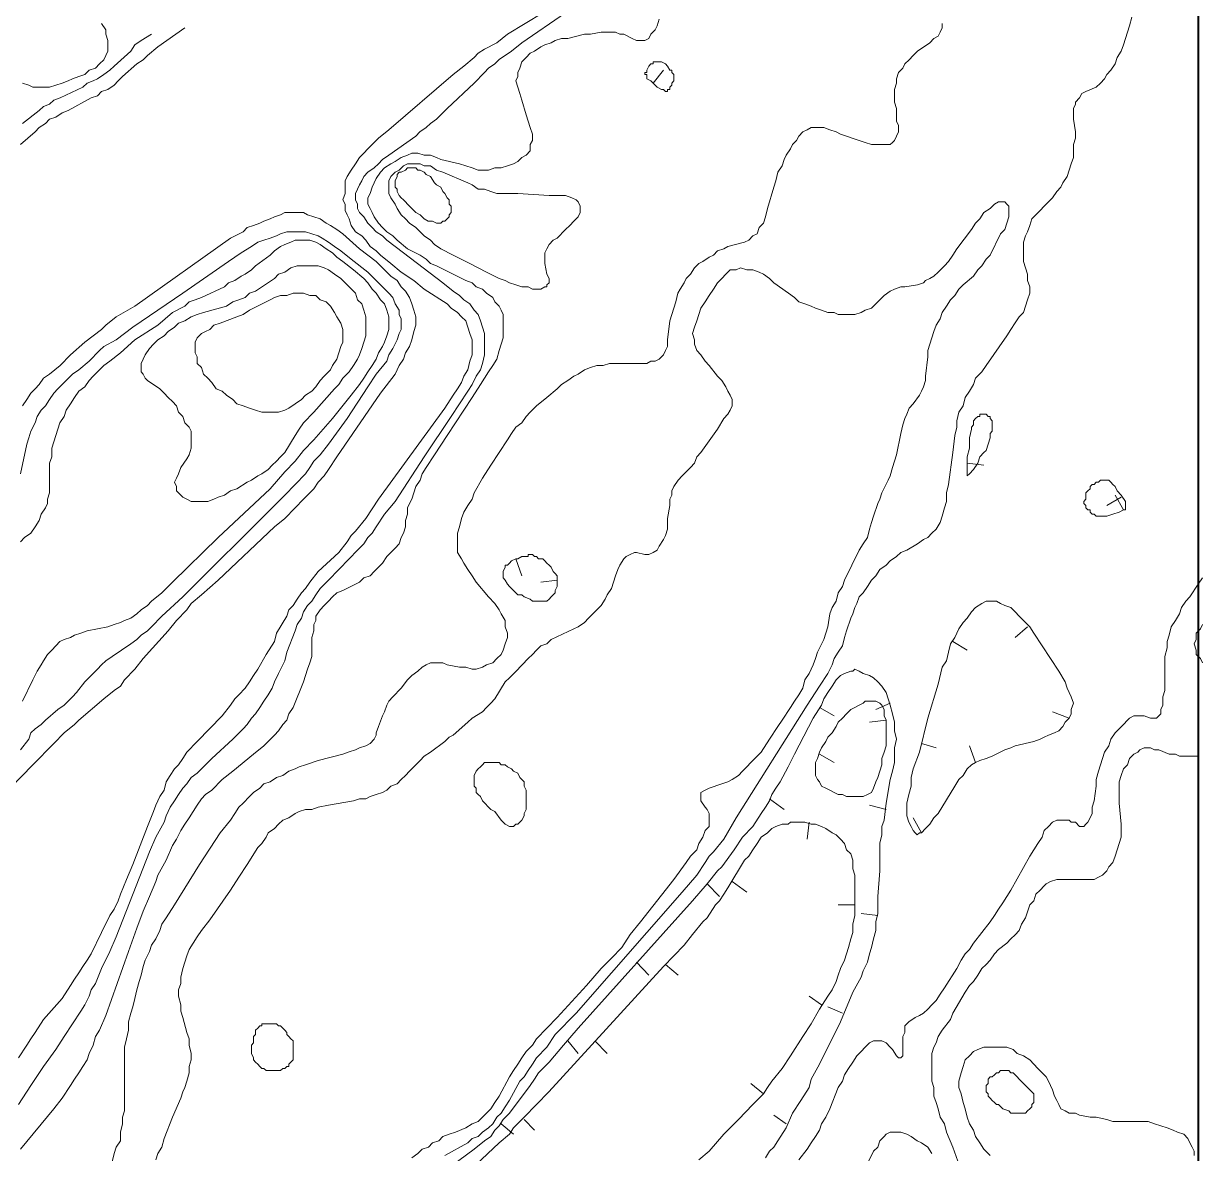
# Model space of a CAD drawing. Header units: millimetres. Extents: x -7 to 33, y -121 to 7.
# Drawn here: x 12.59 to 33.11, y -59.12 to -39.45 of the extents above; entities that cross this region are included whole.
import ezdxf

# ---------------------------------------------------------------- set-up
doc = ezdxf.new("R2010")
doc.units = ezdxf.units.MM
doc.header["$MEASUREMENT"] = 0
doc.layers.add('Layer 1', color=7, linetype='Continuous', lineweight=0)

msp = doc.modelspace()

# ---------------------------------------------------------------- linework, layer by layer
at = {"layer": 'Layer 1', "color": 250, "lineweight": 9, "true_color": 0x231f20}
for p, q in [((23.732, -40.26), (23.551, -40.482)), ((29.311, -47.138), (29.021, -47.101)), ((31.448, -47.84), (31.702, -47.692)), ((31.593, -47.656), (31.738, -47.914)), ((21.269, -49.061), (21.16, -48.765)), ((21.595, -49.172), (21.884, -49.135)), ((29.854, -50.133), (30.071, -49.948)), ((29.021, -50.355), (28.767, -50.207)), ((27.427, -51.39), (27.681, -51.279)), ((26.702, -51.501), (26.449, -51.353)), ((30.506, -51.427), (30.796, -51.538)), ((27.318, -51.612), (27.608, -51.575)), ((28.477, -52.056), (28.224, -51.982)), ((29.057, -52.019), (29.166, -52.314)), ((26.702, -52.314), (26.449, -52.167)), ((25.833, -53.128), (25.579, -52.943)), ((27.318, -53.054), (27.608, -53.128)), ((26.231, -53.646), (26.268, -53.35)), ((28.079, -53.276), (28.224, -53.535)), ((24.71, -54.644), (24.493, -54.422)), ((25.181, -54.57), (24.927, -54.385)), ((26.775, -54.792), (27.065, -54.792)), ((27.173, -54.94), (27.463, -54.977)), ((23.478, -56.012), (23.261, -55.79)), ((23.986, -56.012), (23.768, -55.827)), ((26.268, -56.382), (26.485, -56.53)), ((26.594, -56.567), (26.847, -56.678)), ((22.247, -57.38), (22.066, -57.158)), ((22.754, -57.38), (22.536, -57.158)), ((25.253, -57.898), (25.471, -58.083)), ((25.652, -58.452), (25.869, -58.6)), ((21.124, -58.785), (20.906, -58.6)), ((21.486, -58.711), (21.305, -58.526))]:
    msp.add_line(p, q, dxfattribs=at)
at = {"layer": 'Layer 1', "color": 240, "lineweight": 40, "true_color": 0xed1c24}
msp.add_lwpolyline([(33.043, 7.37), (33.043, -121.13), (-7.257, -121.13), (-7.257, 7.37)], dxfattribs=at)
at = {"layer": 'Layer 1', "color": 250, "lineweight": 9, "true_color": 0x231f20}
for points in [[(12.502, -57.454), (12.647, -57.232), (12.72, -57.121), (12.792, -57.01), (12.937, -56.789), (13.263, -56.419), (13.408, -56.197), (13.48, -56.086), (13.553, -55.975), (13.625, -55.864), (13.698, -55.753), (13.77, -55.642), (13.951, -55.273), (14.096, -54.977), (14.168, -54.866), (14.241, -54.718), (14.277, -54.607), (14.386, -54.348), (14.494, -54.089), (14.748, -53.424), (14.857, -53.165), (14.893, -53.054), (14.965, -52.906), (15.038, -52.795), (15.074, -52.647), (15.146, -52.536), (15.219, -52.425), (15.291, -52.351), (15.364, -52.241), (15.436, -52.13), (15.617, -51.945), (16.052, -51.501), (16.197, -51.316), (16.269, -51.205), (16.342, -51.131), (16.451, -51.02), (16.523, -50.909), (16.596, -50.799), (16.668, -50.688), (16.813, -50.429), (16.958, -50.207), (16.994, -50.059), (17.175, -49.763), (17.211, -49.652), (17.284, -49.578), (17.356, -49.467), (17.429, -49.356), (17.501, -49.283), (17.574, -49.172), (17.719, -48.987), (18.081, -48.654), (18.226, -48.469), (18.298, -48.358), (18.371, -48.284), (18.552, -48.062), (18.769, -47.73), (19.928, -46.14), (20.073, -45.918), (20.146, -45.807), (20.218, -45.696), (20.254, -45.585), (20.327, -45.474), (20.363, -45.326), (20.399, -45.215), (20.399, -45.067), (20.399, -44.956), (20.363, -44.845), (20.327, -44.735), (20.291, -44.624), (20.218, -44.55), (20.146, -44.476), (20.037, -44.402), (19.965, -44.328), (19.566, -44.069), (19.385, -43.921), (19.168, -43.773), (18.986, -43.625), (18.805, -43.477), (18.733, -43.403), (18.624, -43.329), (18.552, -43.219), (18.479, -43.145), (18.371, -43.071), (18.298, -42.96), (18.262, -42.849), (18.226, -42.775), (18.189, -42.701), (18.189, -42.59), (18.153, -42.516), (18.189, -42.405), (18.189, -42.294), (18.189, -42.183), (18.226, -42.109), (18.298, -41.998), (18.371, -41.887), (18.443, -41.777), (18.516, -41.703), (18.588, -41.629), (18.769, -41.444), (18.95, -41.296), (20.073, -40.334), (20.254, -40.187), (20.435, -40.039), (20.508, -39.965), (20.617, -39.891), (20.834, -39.78), (21.015, -39.632), (21.631, -39.262)], [(12.502, -58.268), (12.719, -57.935), (12.937, -57.602), (13.154, -57.306), (13.299, -57.084), (13.444, -56.862), (13.589, -56.641), (13.661, -56.53), (13.734, -56.382), (13.77, -56.271), (13.842, -56.16), (13.951, -55.901), (14.096, -55.605), (14.205, -55.346), (14.784, -53.867), (14.893, -53.609), (15.038, -53.35), (15.074, -53.239), (15.147, -53.091), (15.219, -52.98), (15.291, -52.869), (15.364, -52.758), (15.436, -52.684), (15.509, -52.573), (15.617, -52.499), (15.69, -52.425), (15.871, -52.241), (16.233, -51.908), (16.414, -51.723), (16.487, -51.649), (16.559, -51.538), (16.632, -51.464), (16.704, -51.353), (16.777, -51.242), (16.849, -51.131), (16.922, -51.02), (16.958, -50.909), (17.03, -50.762), (17.139, -50.54), (17.175, -50.392), (17.32, -50.022), (17.356, -49.911), (17.429, -49.8), (17.465, -49.689), (17.537, -49.578), (17.61, -49.504), (17.682, -49.393), (17.755, -49.283), (17.9, -49.135), (18.262, -48.765), (18.407, -48.617), (18.516, -48.506), (18.588, -48.395), (18.66, -48.321), (18.733, -48.21), (18.878, -47.988), (19.059, -47.767), (19.566, -46.99), (20.037, -46.288), (20.182, -46.066), (20.327, -45.844), (20.399, -45.733), (20.472, -45.585), (20.544, -45.474), (20.58, -45.363), (20.617, -45.215), (20.617, -45.067), (20.617, -44.956), (20.617, -44.845), (20.58, -44.735), (20.544, -44.623), (20.508, -44.513), (20.435, -44.439), (20.363, -44.328), (20.254, -44.254), (20.182, -44.18), (20.073, -44.106), (19.892, -43.958), (19.204, -43.44), (18.914, -43.218), (18.842, -43.144), (18.733, -43.07), (18.66, -42.997), (18.588, -42.923), (18.516, -42.812), (18.443, -42.738), (18.407, -42.664), (18.407, -42.59), (18.371, -42.516), (18.371, -42.405), (18.407, -42.331), (18.443, -42.257), (18.479, -42.183), (18.516, -42.109), (18.588, -42.035), (18.697, -41.961), (18.769, -41.887), (18.842, -41.813), (18.95, -41.739), (19.421, -41.407), (19.493, -41.333), (19.602, -41.259), (19.675, -41.185), (19.783, -41.111), (19.964, -40.926), (20.435, -40.482), (20.617, -40.297), (20.689, -40.223), (20.798, -40.149), (20.87, -40.075), (21.087, -39.928), (21.269, -39.78), (22.029, -39.262)], [(12.538, -59.044), (13.118, -58.342), (13.263, -58.157), (13.408, -57.935), (13.48, -57.824), (13.553, -57.713), (13.625, -57.602), (13.697, -57.491), (13.734, -57.38), (13.806, -57.232), (13.842, -57.084), (13.915, -56.973), (14.023, -56.715), (14.422, -55.605), (14.567, -55.199), (14.676, -54.903), (14.784, -54.644), (14.893, -54.385), (14.929, -54.274), (15.074, -54.015), (15.183, -53.757), (15.255, -53.646), (15.328, -53.498), (15.4, -53.387), (15.473, -53.276), (15.545, -53.165), (15.617, -53.054), (15.69, -52.943), (15.762, -52.869), (15.871, -52.795), (16.052, -52.61), (16.233, -52.462), (16.596, -52.167), (16.777, -52.019), (16.849, -51.945), (16.958, -51.834), (17.03, -51.76), (17.103, -51.649), (17.175, -51.575), (17.211, -51.464), (17.284, -51.353), (17.465, -50.909), (17.501, -50.799), (17.537, -50.688), (17.574, -50.577), (17.61, -50.466), (17.61, -50.355), (17.61, -50.133), (17.646, -50.022), (17.646, -49.911), (17.682, -49.837), (17.682, -49.763), (17.755, -49.652), (17.827, -49.578), (17.9, -49.504), (17.972, -49.43), (18.045, -49.356), (18.153, -49.32), (18.443, -49.172), (18.516, -49.098), (18.624, -49.061), (18.697, -48.987), (18.769, -48.913), (18.842, -48.839), (18.914, -48.728), (19.059, -48.58), (19.131, -48.506), (19.168, -48.395), (19.204, -48.321), (19.24, -48.21), (19.24, -48.099), (19.276, -47.988), (19.276, -47.877), (19.312, -47.804), (19.349, -47.73), (19.385, -47.619), (19.421, -47.508), (19.494, -47.397), (19.53, -47.286), (19.602, -47.175), (19.747, -46.953), (19.965, -46.62), (20.399, -45.955), (20.544, -45.733), (20.617, -45.622), (20.689, -45.511), (20.762, -45.4), (20.834, -45.289), (20.87, -45.141), (20.906, -45.03), (20.943, -44.919), (20.943, -44.809), (20.943, -44.697), (20.943, -44.623), (20.943, -44.513), (20.906, -44.439), (20.87, -44.365), (20.798, -44.291), (20.762, -44.217), (20.653, -44.143), (20.58, -44.069), (20.472, -44.032), (20.399, -43.958), (20.291, -43.921), (20.001, -43.773), (19.783, -43.662), (19.675, -43.625), (19.602, -43.551), (19.494, -43.477), (19.276, -43.366), (19.095, -43.218), (19.023, -43.144), (18.914, -43.07), (18.842, -42.997), (18.769, -42.923), (18.697, -42.812), (18.66, -42.738), (18.624, -42.664), (18.588, -42.59), (18.588, -42.479), (18.624, -42.405), (18.66, -42.294), (18.697, -42.22), (18.733, -42.146), (18.805, -42.035), (18.878, -41.961), (18.986, -41.887), (19.059, -41.85), (19.168, -41.776), (19.276, -41.739), (19.349, -41.702), (19.457, -41.702), (19.566, -41.739), (19.675, -41.739), (19.783, -41.776), (19.856, -41.813), (20.182, -41.887), (20.291, -41.924), (20.399, -41.961), (20.508, -41.998), (20.58, -41.998), (20.689, -41.998), (20.798, -41.961), (20.906, -41.961), (21.015, -41.924), (21.124, -41.887), (21.196, -41.85), (21.269, -41.776), (21.341, -41.739), (21.414, -41.665), (21.414, -41.554), (21.45, -41.481), (21.45, -41.37), (21.414, -41.259), (21.377, -41.148), (21.341, -41.037), (21.269, -40.778), (21.232, -40.667), (21.196, -40.556), (21.16, -40.445), (21.196, -40.371), (21.196, -40.297), (21.232, -40.223), (21.269, -40.112), (21.341, -40.038), (21.414, -39.965), (21.486, -39.928), (21.595, -39.854), (21.667, -39.817), (21.776, -39.78), (21.848, -39.743), (21.957, -39.706), (22.065, -39.706), (22.355, -39.632), (22.464, -39.632), (22.645, -39.595), (22.754, -39.595), (22.826, -39.595), (22.899, -39.595), (22.971, -39.632), (23.044, -39.632), (23.188, -39.706), (23.261, -39.743), (23.333, -39.743), (23.406, -39.743), (23.478, -39.706), (23.515, -39.632), (23.587, -39.558), (23.623, -39.484), (23.659, -39.373)], [(31.883, -39.336), (31.846, -39.484), (31.81, -39.595), (31.774, -39.706), (31.738, -39.817), (31.701, -39.928), (31.629, -40.039), (31.593, -40.149), (31.52, -40.26), (31.448, -40.334), (31.412, -40.408), (31.339, -40.482), (31.267, -40.556), (31.086, -40.63), (31.013, -40.667), (30.977, -40.741), (30.905, -40.815), (30.905, -40.852), (30.868, -40.926), (30.868, -41.037), (30.868, -41.111), (30.905, -41.333), (30.905, -41.444), (30.868, -41.555), (30.868, -41.665), (30.868, -41.776), (30.832, -41.887), (30.796, -41.998), (30.76, -42.109), (30.687, -42.22), (30.651, -42.294), (30.578, -42.368), (30.506, -42.479), (30.361, -42.627), (30.289, -42.701), (30.216, -42.775), (30.144, -42.849), (30.108, -42.96), (30.072, -43.071), (30.035, -43.144), (29.999, -43.255), (29.999, -43.366), (29.999, -43.477), (29.999, -43.588), (30.072, -43.81), (30.072, -43.921), (30.108, -44.032), (30.108, -44.143), (30.072, -44.254), (30.035, -44.365), (29.999, -44.476), (29.926, -44.55), (29.854, -44.66), (29.781, -44.771), (29.709, -44.882), (29.347, -45.4), (29.275, -45.511), (29.166, -45.622), (29.13, -45.733), (29.057, -45.844), (28.985, -45.955), (28.948, -46.103), (28.876, -46.213), (28.84, -46.361), (28.84, -46.472), (28.804, -46.62), (28.767, -46.916), (28.695, -47.471), (28.659, -47.619), (28.659, -47.766), (28.622, -47.877), (28.586, -48.025), (28.55, -48.136), (28.478, -48.247), (28.405, -48.321), (28.333, -48.395), (28.26, -48.432), (28.152, -48.506), (27.97, -48.617), (27.862, -48.654), (27.789, -48.728), (27.681, -48.802), (27.608, -48.876), (27.499, -48.95), (27.427, -49.061), (27.355, -49.135), (27.282, -49.245), (27.21, -49.356), (27.137, -49.43), (27.101, -49.541), (27.065, -49.615), (27.029, -49.726), (26.992, -49.8), (26.92, -50.022), (26.884, -50.133), (26.847, -50.281), (26.775, -50.392), (26.702, -50.503), (26.666, -50.614), (26.594, -50.761), (26.449, -50.983), (26.232, -51.316), (25, -53.276), (24.782, -53.645), (24.601, -53.867), (24.529, -53.941), (24.456, -54.052), (24.312, -54.274), (24.058, -54.57), (22.21, -56.677), (21.848, -57.047), (21.703, -57.269), (21.522, -57.454), (21.45, -57.565), (21.377, -57.676), (21.305, -57.787), (21.232, -57.861), (21.051, -58.193), (20.979, -58.304), (20.906, -58.415), (20.834, -58.489), (20.762, -58.6), (20.689, -58.674), (20.58, -58.748), (20.508, -58.822), (20.399, -58.859), (20.327, -58.933), (19.928, -59.155)], [(15.4, -39.521), (14.929, -39.854), (14.748, -40.002), (14.676, -40.076), (14.567, -40.15), (14.313, -40.371), (14.241, -40.445), (14.168, -40.519), (14.06, -40.593), (13.951, -40.63), (13.879, -40.704), (13.77, -40.741), (13.371, -40.963), (13.263, -41), (13.154, -41.074), (13.045, -41.111), (12.973, -41.185), (12.864, -41.259), (12.792, -41.333), (12.538, -41.555)], [(13.951, -39.447), (14.023, -39.558), (14.023, -39.632), (14.06, -39.743), (14.06, -39.817), (14.06, -39.928), (14.023, -40.002), (13.987, -40.076), (13.915, -40.15), (13.842, -40.223), (13.734, -40.26), (13.661, -40.334), (13.553, -40.371), (13.444, -40.408), (13.371, -40.445), (13.263, -40.482), (13.154, -40.519), (13.045, -40.556), (12.973, -40.556), (12.864, -40.556), (12.756, -40.556), (12.683, -40.519), (12.574, -40.482)], [(14.132, -59.266), (14.168, -59.118), (14.205, -59.007), (14.277, -58.896), (14.277, -58.748), (14.313, -58.6), (14.313, -58.489), (14.35, -58.378), (14.35, -58.267), (14.35, -58.009), (14.35, -57.713), (14.35, -57.565), (14.35, -57.417), (14.35, -57.269), (14.386, -57.121), (14.422, -56.973), (14.422, -56.825), (14.458, -56.677), (14.494, -56.567), (14.531, -56.419), (14.567, -56.271), (14.603, -56.123), (14.639, -56.012), (14.676, -55.864), (14.712, -55.753), (14.784, -55.605), (14.82, -55.494), (14.893, -55.383), (14.965, -55.235), (15.002, -55.125), (15.074, -55.014), (15.219, -54.792), (15.654, -54.089), (16.016, -53.535), (16.197, -53.313), (16.27, -53.202), (16.342, -53.091), (16.414, -53.017), (16.523, -52.906), (16.596, -52.832), (16.704, -52.758), (16.777, -52.684), (16.885, -52.647), (16.994, -52.573), (17.103, -52.536), (17.211, -52.462), (17.32, -52.425), (17.393, -52.388), (17.501, -52.351), (17.719, -52.277), (18.153, -52.166), (18.262, -52.129), (18.371, -52.093), (18.443, -52.056), (18.552, -52.019), (18.624, -51.982), (18.697, -51.908), (18.733, -51.834), (18.733, -51.797), (18.769, -51.686), (18.842, -51.501), (18.878, -51.427), (18.914, -51.316), (18.95, -51.242), (19.023, -51.168), (19.168, -51.02), (19.276, -50.872), (19.349, -50.798), (19.457, -50.724), (19.53, -50.65), (19.602, -50.614), (19.675, -50.577), (19.783, -50.577), (19.892, -50.577), (19.965, -50.614), (20.182, -50.65), (20.291, -50.65), (20.399, -50.687), (20.472, -50.687), (20.58, -50.65), (20.653, -50.614), (20.762, -50.577), (20.834, -50.503), (20.906, -50.429), (20.943, -50.355), (20.979, -50.244), (21.015, -50.133), (21.015, -50.059), (20.979, -49.948), (20.979, -49.837), (20.906, -49.726), (20.87, -49.652), (20.798, -49.541), (20.689, -49.43), (20.472, -49.171), (20.399, -49.061), (20.327, -48.95), (20.254, -48.839), (20.218, -48.765), (20.146, -48.654), (20.146, -48.543), (20.146, -48.432), (20.146, -48.321), (20.182, -48.21), (20.218, -48.062), (20.254, -47.951), (20.327, -47.84), (20.399, -47.729), (20.436, -47.619), (20.58, -47.36), (20.725, -47.138), (20.87, -46.916), (21.015, -46.694), (21.088, -46.583), (21.16, -46.472), (21.269, -46.398), (21.341, -46.287), (21.413, -46.213), (21.522, -46.103), (21.703, -45.955), (21.884, -45.807), (21.957, -45.733), (22.066, -45.659), (22.174, -45.585), (22.247, -45.548), (22.355, -45.474), (22.464, -45.437), (22.573, -45.4), (22.681, -45.4), (22.79, -45.363), (22.899, -45.363), (23.007, -45.363), (23.333, -45.363), (23.442, -45.363), (23.515, -45.326), (23.587, -45.326), (23.659, -45.289), (23.732, -45.215), (23.768, -45.141), (23.804, -45.067), (23.804, -44.956), (23.841, -44.624), (23.877, -44.513), (23.913, -44.402), (23.949, -44.291), (23.985, -44.143), (24.022, -44.069), (24.094, -43.958), (24.13, -43.884), (24.203, -43.81), (24.275, -43.699), (24.348, -43.625), (24.42, -43.588), (24.529, -43.514), (24.601, -43.477), (24.674, -43.403), (24.782, -43.366), (24.855, -43.329), (25.145, -43.255), (25.217, -43.218), (25.29, -43.144), (25.362, -43.108), (25.398, -42.997), (25.471, -42.923), (25.507, -42.812), (25.543, -42.664), (25.652, -42.294), (25.688, -42.183), (25.724, -42.035), (25.797, -41.924), (25.833, -41.813), (25.869, -41.739), (25.942, -41.628), (25.978, -41.555), (26.05, -41.481), (26.087, -41.407), (26.159, -41.333), (26.232, -41.296), (26.304, -41.259), (26.413, -41.259), (26.521, -41.259), (26.63, -41.296), (26.739, -41.333), (26.811, -41.37), (27.137, -41.481), (27.246, -41.518), (27.355, -41.555), (27.463, -41.555), (27.536, -41.555), (27.608, -41.555), (27.681, -41.555), (27.717, -41.518), (27.753, -41.481), (27.789, -41.407), (27.825, -41.333), (27.825, -41.222), (27.789, -41.148), (27.789, -40.926), (27.753, -40.815), (27.753, -40.704), (27.753, -40.593), (27.789, -40.482), (27.789, -40.408), (27.825, -40.297), (27.898, -40.223), (27.934, -40.149), (28.007, -40.076), (28.079, -40.002), (28.152, -39.928), (28.369, -39.78), (28.441, -39.706), (28.514, -39.669), (28.55, -39.595), (28.586, -39.521), (28.586, -39.447)], [(14.821, -39.632), (14.639, -39.743), (14.531, -39.817), (14.458, -39.928), (14.168, -40.187), (14.096, -40.26), (13.987, -40.334), (13.879, -40.408), (13.806, -40.445), (13.698, -40.482), (13.625, -40.556), (13.227, -40.741), (13.118, -40.778), (13.045, -40.852), (12.937, -40.889), (12.864, -40.963), (12.575, -41.185)], [(23.587, -40.113), (23.551, -40.113), (23.551, -40.15), (23.515, -40.15), (23.478, -40.186), (23.442, -40.26), (23.442, -40.297), (23.406, -40.297), (23.406, -40.334), (23.442, -40.334), (23.442, -40.371), (23.442, -40.408), (23.515, -40.445), (23.551, -40.482), (23.623, -40.556), (23.696, -40.593), (23.732, -40.593), (23.768, -40.63), (23.804, -40.63), (23.804, -40.593), (23.841, -40.593), (23.841, -40.556), (23.877, -40.519), (23.877, -40.482), (23.913, -40.445), (23.913, -40.408), (23.913, -40.371), (23.913, -40.334), (23.877, -40.297), (23.877, -40.26), (23.841, -40.26), (23.804, -40.186), (23.768, -40.15), (23.696, -40.113), (23.66, -40.113), (23.623, -40.113), (23.587, -40.113)], [(21.486, -44.069), (21.45, -44.069), (21.377, -44.032), (21.269, -44.032), (21.16, -43.995), (21.051, -43.958), (20.979, -43.921), (20.87, -43.884), (20.653, -43.773), (20.363, -43.625), (20.073, -43.477), (19.856, -43.366), (19.747, -43.292), (19.675, -43.218), (19.566, -43.145), (19.494, -43.071), (19.421, -42.997), (19.312, -42.923), (19.24, -42.849), (19.167, -42.775), (19.095, -42.664), (19.059, -42.59), (18.986, -42.479), (18.95, -42.405), (18.95, -42.294), (18.95, -42.183), (18.986, -42.109), (19.059, -42.035), (19.131, -41.998), (19.204, -41.924), (19.276, -41.887), (19.385, -41.887), (19.494, -41.887), (19.566, -41.924), (19.675, -41.924), (19.783, -41.998), (19.892, -42.035), (20.327, -42.22), (20.399, -42.257), (20.508, -42.331), (20.617, -42.331), (20.725, -42.368), (20.834, -42.405), (20.979, -42.405), (21.196, -42.405), (21.74, -42.442), (21.848, -42.442), (21.957, -42.442), (22.029, -42.442), (22.138, -42.479), (22.21, -42.516), (22.247, -42.553), (22.283, -42.627), (22.283, -42.664), (22.283, -42.738), (22.247, -42.812), (22.174, -42.886), (22.102, -42.96), (22.029, -43.034), (21.884, -43.182), (21.812, -43.218), (21.74, -43.292), (21.703, -43.366), (21.667, -43.44), (21.667, -43.514), (21.667, -43.625), (21.703, -43.81), (21.74, -43.884), (21.74, -43.958), (21.703, -43.995), (21.703, -44.032), (21.667, -44.032), (21.595, -44.069), (21.522, -44.069), (21.486, -44.069)], [(19.783, -42.923), (19.711, -42.886), (19.675, -42.886), (19.638, -42.886), (19.566, -42.849), (19.53, -42.812), (19.494, -42.775), (19.421, -42.738), (19.385, -42.701), (19.312, -42.627), (19.204, -42.516), (19.168, -42.479), (19.131, -42.442), (19.095, -42.368), (19.095, -42.331), (19.059, -42.294), (19.059, -42.22), (19.059, -42.183), (19.095, -42.109), (19.095, -42.072), (19.131, -42.035), (19.168, -42.035), (19.24, -41.998), (19.276, -41.961), (19.312, -41.961), (19.349, -41.961), (19.421, -41.961), (19.457, -41.998), (19.494, -41.998), (19.566, -42.035), (19.602, -42.072), (19.675, -42.109), (19.747, -42.22), (19.783, -42.257), (19.856, -42.294), (19.892, -42.368), (19.928, -42.405), (19.965, -42.479), (20.001, -42.516), (20.001, -42.59), (20.037, -42.627), (20.037, -42.701), (20.037, -42.738), (20.001, -42.775), (20.001, -42.812), (19.965, -42.849), (19.928, -42.886), (19.892, -42.886), (19.856, -42.923), (19.82, -42.923), (19.783, -42.923)], [(14.893, -59.229), (14.929, -59.118), (15.002, -59.007), (15.038, -58.859), (15.183, -58.489), (15.328, -58.157), (15.364, -58.046), (15.4, -57.972), (15.436, -57.861), (15.473, -57.713), (15.473, -57.602), (15.509, -57.491), (15.509, -57.38), (15.473, -57.232), (15.473, -57.121), (15.436, -57.01), (15.364, -56.751), (15.328, -56.641), (15.328, -56.53), (15.291, -56.382), (15.291, -56.271), (15.328, -56.16), (15.328, -56.049), (15.364, -55.901), (15.4, -55.79), (15.436, -55.679), (15.473, -55.568), (15.545, -55.457), (15.617, -55.346), (15.69, -55.236), (15.835, -55.051), (16.197, -54.533), (16.342, -54.311), (16.487, -54.089), (16.668, -53.793), (16.74, -53.72), (16.813, -53.609), (16.849, -53.535), (16.958, -53.461), (17.03, -53.387), (17.103, -53.313), (17.211, -53.276), (17.32, -53.202), (17.393, -53.165), (17.501, -53.128), (17.61, -53.128), (17.719, -53.091), (17.9, -53.054), (18.334, -52.98), (18.443, -52.943), (18.552, -52.943), (18.624, -52.906), (18.733, -52.869), (18.842, -52.832), (18.914, -52.795), (18.986, -52.721), (19.095, -52.684), (19.168, -52.61), (19.24, -52.536), (19.313, -52.462), (19.494, -52.277), (19.566, -52.204), (19.675, -52.13), (19.928, -51.945), (20.001, -51.871), (20.073, -51.834), (20.327, -51.612), (20.399, -51.538), (20.58, -51.427), (20.653, -51.353), (20.725, -51.279), (20.798, -51.205), (20.979, -50.909), (21.051, -50.835), (21.16, -50.725), (21.377, -50.503), (21.45, -50.429), (21.522, -50.355), (21.595, -50.281), (21.703, -50.244), (21.776, -50.17), (22.174, -49.985), (22.247, -49.948), (22.355, -49.874), (22.428, -49.8), (22.5, -49.726), (22.573, -49.652), (22.645, -49.578), (22.718, -49.467), (22.754, -49.393), (22.826, -49.282), (22.863, -49.172), (22.899, -49.061), (22.935, -48.95), (22.971, -48.876), (23.044, -48.765), (23.08, -48.728), (23.152, -48.691), (23.225, -48.654), (23.261, -48.654), (23.406, -48.691), (23.478, -48.691), (23.551, -48.654), (23.623, -48.617), (23.659, -48.543), (23.732, -48.432), (23.768, -48.358), (23.804, -48.247), (23.804, -48.173), (23.804, -48.062), (23.841, -47.84), (23.841, -47.73), (23.877, -47.656), (23.877, -47.582), (23.913, -47.508), (23.986, -47.397), (24.058, -47.323), (24.203, -47.175), (24.275, -47.101), (24.312, -46.99), (24.384, -46.916), (24.674, -46.509), (24.782, -46.324), (24.855, -46.25), (24.891, -46.177), (24.927, -46.103), (24.927, -45.992), (24.891, -45.918), (24.855, -45.844), (24.819, -45.77), (24.746, -45.659), (24.674, -45.585), (24.529, -45.4), (24.456, -45.326), (24.384, -45.215), (24.312, -45.141), (24.275, -45.03), (24.275, -44.956), (24.239, -44.845), (24.275, -44.735), (24.312, -44.624), (24.348, -44.513), (24.384, -44.402), (24.456, -44.291), (24.529, -44.18), (24.601, -44.069), (24.674, -43.958), (24.746, -43.884), (24.819, -43.81), (24.891, -43.736), (25, -43.736), (25.072, -43.699), (25.181, -43.736), (25.29, -43.736), (25.398, -43.773), (25.471, -43.81), (25.579, -43.884), (25.652, -43.958), (25.906, -44.143), (26.014, -44.217), (26.087, -44.291), (26.195, -44.328), (26.304, -44.365), (26.376, -44.402), (26.485, -44.439), (26.594, -44.476), (26.702, -44.476), (26.775, -44.513), (26.884, -44.513), (26.992, -44.513), (27.065, -44.513), (27.173, -44.476), (27.246, -44.439), (27.355, -44.402), (27.572, -44.18), (27.681, -44.106), (27.753, -44.069), (27.862, -44.032), (27.934, -44.032), (28.152, -43.995), (28.26, -43.958), (28.296, -43.921), (28.369, -43.884), (28.441, -43.847), (28.514, -43.773), (28.622, -43.662), (28.695, -43.588), (28.767, -43.477), (28.84, -43.366), (29.093, -43.034), (29.166, -42.923), (29.238, -42.849), (29.311, -42.738), (29.419, -42.664), (29.492, -42.59), (29.564, -42.553), (29.6, -42.553), (29.673, -42.553), (29.709, -42.59), (29.745, -42.627), (29.745, -42.701), (29.745, -42.738), (29.745, -42.812), (29.709, -42.923), (29.673, -43.034), (29.6, -43.108), (29.419, -43.477), (29.347, -43.551), (29.275, -43.662), (29.202, -43.736), (29.129, -43.847), (28.949, -43.995), (28.876, -44.069), (28.804, -44.18), (28.731, -44.254), (28.659, -44.365), (28.586, -44.476), (28.55, -44.587), (28.478, -44.698), (28.441, -44.808), (28.405, -44.919), (28.369, -45.03), (28.333, -45.141), (28.333, -45.252), (28.296, -45.585), (28.296, -45.659), (28.26, -45.77), (28.224, -45.844), (28.188, -45.918), (28.079, -46.066), (28.007, -46.14), (27.97, -46.25), (27.934, -46.324), (27.898, -46.435), (27.862, -46.583), (27.789, -46.953), (27.753, -47.064), (27.717, -47.175), (27.681, -47.323), (27.644, -47.397), (27.536, -47.619), (27.499, -47.73), (27.463, -47.803), (27.391, -48.025), (27.355, -48.136), (27.318, -48.247), (27.282, -48.395), (27.21, -48.506), (27.137, -48.617), (26.884, -49.135), (26.847, -49.246), (26.775, -49.356), (26.739, -49.504), (26.666, -49.615), (26.63, -49.726), (26.594, -49.948), (26.521, -50.17), (26.413, -50.392), (26.376, -50.503), (26.34, -50.614), (26.268, -50.761), (26.195, -50.872), (26.159, -51.02), (26.087, -51.131), (26.014, -51.242), (25.942, -51.353), (25.797, -51.575), (25.724, -51.686), (25.579, -51.908), (25.435, -52.13), (25.362, -52.204), (25.253, -52.314), (25.181, -52.388), (25.109, -52.462), (25.036, -52.536), (24.927, -52.61), (24.855, -52.647), (24.746, -52.684), (24.529, -52.758), (24.456, -52.795), (24.384, -52.832), (24.384, -52.869), (24.384, -52.906), (24.384, -52.943), (24.384, -52.98), (24.456, -53.091), (24.493, -53.128), (24.529, -53.202), (24.529, -53.276), (24.529, -53.35), (24.529, -53.424), (24.456, -53.498), (24.42, -53.609), (24.348, -53.72), (24.312, -53.83), (24.203, -53.941), (24.13, -54.052), (23.913, -54.348), (23.333, -55.088), (23.152, -55.309), (23.007, -55.531), (22.826, -55.716), (22.645, -55.901), (22.392, -56.197), (21.884, -56.751), (21.703, -56.936), (21.522, -57.121), (21.45, -57.232), (21.341, -57.343), (21.269, -57.454), (21.196, -57.565), (21.124, -57.676), (21.051, -57.787), (20.87, -58.12), (20.798, -58.231), (20.725, -58.341), (20.653, -58.415), (20.58, -58.489), (20.508, -58.563), (20.399, -58.6), (20.291, -58.674), (20.11, -58.748), (20.001, -58.785), (19.892, -58.822), (19.82, -58.896), (19.711, -58.933), (19.639, -59.007), (19.53, -59.044), (19.457, -59.118), (19.349, -59.192)], [(12.575, -46.103), (12.647, -45.992), (12.72, -45.881), (12.792, -45.807), (12.864, -45.733), (12.937, -45.622), (13.046, -45.548), (13.227, -45.4), (13.408, -45.215), (13.661, -44.993), (13.951, -44.772), (14.024, -44.698), (14.205, -44.55), (14.531, -44.365), (16.197, -43.182), (16.414, -43.071), (16.487, -42.997), (16.596, -42.96), (16.704, -42.923), (16.777, -42.886), (16.885, -42.849), (16.958, -42.812), (17.066, -42.775), (17.139, -42.738), (17.248, -42.738), (17.356, -42.738), (17.465, -42.738), (17.537, -42.775), (17.646, -42.812), (17.755, -42.849), (17.863, -42.923), (17.936, -42.96), (18.045, -43.034), (18.153, -43.108), (18.443, -43.366), (18.733, -43.588), (18.914, -43.773), (18.986, -43.847), (19.095, -43.921), (19.168, -44.032), (19.24, -44.106), (19.312, -44.217), (19.349, -44.328), (19.385, -44.439), (19.421, -44.55), (19.421, -44.698), (19.385, -44.809), (19.349, -44.956), (19.312, -45.067), (19.24, -45.178), (19.204, -45.289), (19.131, -45.4), (19.059, -45.548), (18.805, -45.881), (18.045, -46.99), (17.9, -47.212), (17.827, -47.323), (17.719, -47.434), (17.646, -47.545), (17.574, -47.619), (17.465, -47.73), (17.32, -47.877), (17.139, -48.062), (16.958, -48.21), (15.98, -49.135), (15.69, -49.393), (15.509, -49.541), (15.436, -49.652), (15.255, -49.837), (15.11, -50.022), (14.676, -50.503), (14.531, -50.688), (14.349, -50.872), (14.277, -50.983), (14.168, -51.057), (13.987, -51.205), (13.553, -51.575), (13.48, -51.649), (13.299, -51.797), (13.118, -51.982), (12.756, -52.351), (11.959, -53.165)], [(17.248, -43.071), (17.175, -43.071), (17.066, -43.108), (16.994, -43.145), (16.885, -43.182), (16.777, -43.218), (16.668, -43.255), (16.559, -43.329), (16.378, -43.44), (16.161, -43.588), (15.364, -44.143), (14.494, -44.734), (14.205, -44.956), (13.987, -45.067), (13.915, -45.141), (13.734, -45.326), (13.553, -45.474), (13.444, -45.548), (13.263, -45.733), (13.19, -45.807), (13.118, -45.881), (13.045, -45.992), (12.973, -46.103), (12.901, -46.177), (12.828, -46.287), (12.792, -46.398), (12.72, -46.546), (12.683, -46.657), (12.647, -46.768), (12.538, -47.286)], [(12.538, -52.093), (12.683, -51.908), (12.72, -51.797), (12.792, -51.723), (12.901, -51.649), (12.973, -51.575), (13.19, -51.39), (13.299, -51.316), (13.371, -51.242), (13.444, -51.168), (13.516, -51.094), (13.661, -50.909), (13.806, -50.761), (13.879, -50.688), (13.951, -50.614), (14.023, -50.54), (14.132, -50.466), (14.458, -50.244), (14.567, -50.17), (14.639, -50.096), (14.748, -50.022), (14.82, -49.948), (15.002, -49.763), (15.364, -49.43), (16.958, -47.84), (17.139, -47.656), (17.32, -47.471), (17.501, -47.286), (17.574, -47.175), (17.646, -47.064), (17.755, -46.953), (17.9, -46.768), (18.226, -46.324), (18.588, -45.77), (18.733, -45.548), (18.914, -45.326), (18.95, -45.215), (19.023, -45.104), (19.095, -44.956), (19.131, -44.845), (19.168, -44.771), (19.168, -44.661), (19.168, -44.587), (19.131, -44.513), (19.131, -44.439), (19.059, -44.328), (19.023, -44.217), (18.95, -44.143), (18.842, -44.032), (18.769, -43.958), (18.588, -43.773), (18.298, -43.551), (18.117, -43.403), (18.008, -43.329), (17.9, -43.255), (17.791, -43.182), (17.719, -43.145), (17.61, -43.108), (17.501, -43.071), (17.392, -43.071), (17.284, -43.071), (17.248, -43.071)], [(17.356, -43.218), (17.32, -43.218), (17.248, -43.255), (17.139, -43.292), (17.066, -43.329), (16.958, -43.403), (16.885, -43.477), (16.632, -43.662), (16.559, -43.736), (16.451, -43.81), (16.378, -43.847), (16.269, -43.921), (16.161, -43.958), (16.088, -44.032), (15.69, -44.217), (15.581, -44.254), (15.473, -44.291), (15.4, -44.365), (15.183, -44.476), (14.929, -44.697), (14.531, -44.956), (14.277, -45.178), (14.096, -45.326), (13.987, -45.4), (13.915, -45.474), (13.806, -45.585), (13.734, -45.659), (13.661, -45.77), (13.553, -45.844), (13.48, -45.955), (13.408, -46.066), (13.335, -46.177), (13.299, -46.287), (13.226, -46.398), (13.19, -46.509), (13.154, -46.62), (13.118, -46.731), (13.082, -46.842), (13.082, -46.99), (13.045, -47.101), (13.045, -47.249), (13.045, -47.508), (13.045, -47.619), (13.009, -47.729), (13.009, -47.803), (12.973, -47.877), (12.9, -47.988), (12.864, -48.099), (12.792, -48.21), (12.72, -48.321), (12.611, -48.395), (12.538, -48.469)], [(12.575, -51.242), (12.756, -50.872), (12.828, -50.724), (12.9, -50.614), (12.937, -50.54), (13.009, -50.429), (13.082, -50.355), (13.154, -50.281), (13.226, -50.207), (13.299, -50.17), (13.408, -50.133), (13.48, -50.096), (13.589, -50.059), (13.697, -50.022), (14.06, -49.948), (14.168, -49.911), (14.277, -49.874), (14.349, -49.837), (14.458, -49.8), (14.567, -49.726), (14.639, -49.652), (14.748, -49.578), (14.82, -49.504), (15.002, -49.356), (15.183, -49.172), (15.98, -48.395), (16.885, -47.545), (17.139, -47.249), (17.32, -47.064), (17.465, -46.879), (17.646, -46.694), (17.972, -46.324), (18.298, -45.918), (18.443, -45.733), (18.516, -45.622), (18.588, -45.511), (18.66, -45.4), (18.733, -45.289), (18.769, -45.178), (18.842, -45.067), (18.878, -44.993), (18.914, -44.882), (18.95, -44.771), (18.95, -44.661), (18.95, -44.55), (18.914, -44.439), (18.878, -44.328), (18.805, -44.254), (18.733, -44.143), (18.66, -44.069), (18.588, -43.958), (18.516, -43.884), (18.334, -43.736), (18.153, -43.588), (18.045, -43.514), (17.972, -43.44), (17.863, -43.366), (17.755, -43.292), (17.682, -43.255), (17.574, -43.218), (17.501, -43.218), (17.392, -43.218), (17.356, -43.218)], [(17.501, -43.662), (17.465, -43.662), (17.356, -43.662), (17.248, -43.699), (17.139, -43.773), (17.03, -43.81), (16.958, -43.884), (16.632, -44.106), (16.523, -44.143), (16.451, -44.217), (16.342, -44.254), (16.233, -44.291), (16.125, -44.365), (15.726, -44.476), (15.617, -44.513), (15.509, -44.55), (15.4, -44.624), (15.291, -44.661), (15.219, -44.734), (15.11, -44.808), (15.038, -44.882), (14.929, -44.956), (14.857, -45.03), (14.784, -45.104), (14.712, -45.215), (14.676, -45.289), (14.639, -45.363), (14.639, -45.437), (14.639, -45.511), (14.676, -45.548), (14.712, -45.622), (14.748, -45.659), (14.965, -45.807), (15.038, -45.881), (15.11, -45.955), (15.183, -46.029), (15.255, -46.103), (15.291, -46.213), (15.364, -46.287), (15.4, -46.398), (15.473, -46.472), (15.509, -46.546), (15.509, -46.657), (15.509, -46.731), (15.509, -46.842), (15.473, -46.953), (15.436, -47.027), (15.328, -47.175), (15.291, -47.286), (15.255, -47.36), (15.219, -47.434), (15.255, -47.508), (15.255, -47.582), (15.328, -47.656), (15.364, -47.692), (15.436, -47.729), (15.509, -47.766), (15.617, -47.766), (15.69, -47.766), (15.799, -47.766), (15.907, -47.729), (15.98, -47.692), (16.088, -47.656), (16.197, -47.582), (16.306, -47.545), (16.487, -47.434), (16.559, -47.397), (16.668, -47.323), (16.74, -47.286), (16.849, -47.212), (16.922, -47.138), (16.994, -47.064), (17.066, -46.99), (17.139, -46.916), (17.32, -46.62), (17.393, -46.509), (17.465, -46.398), (17.646, -46.213), (18.008, -45.807), (18.081, -45.733), (18.153, -45.622), (18.262, -45.511), (18.334, -45.4), (18.407, -45.289), (18.443, -45.215), (18.479, -45.104), (18.516, -44.993), (18.552, -44.882), (18.552, -44.771), (18.552, -44.661), (18.552, -44.55), (18.516, -44.439), (18.479, -44.328), (18.407, -44.254), (18.371, -44.143), (18.262, -44.032), (18.189, -43.958), (18.117, -43.884), (18.008, -43.81), (17.9, -43.736), (17.827, -43.699), (17.719, -43.662), (17.646, -43.662), (17.537, -43.662), (17.501, -43.662)], [(17.32, -44.143), (17.284, -44.143), (17.175, -44.18), (17.066, -44.18), (16.958, -44.217), (16.885, -44.254), (16.523, -44.439), (16.414, -44.513), (16.306, -44.55), (16.016, -44.661), (15.907, -44.697), (15.835, -44.771), (15.762, -44.808), (15.69, -44.845), (15.617, -44.919), (15.581, -44.993), (15.581, -45.067), (15.581, -45.178), (15.617, -45.252), (15.617, -45.363), (15.69, -45.437), (15.726, -45.548), (15.799, -45.622), (15.871, -45.696), (15.943, -45.807), (16.052, -45.844), (16.125, -45.918), (16.233, -45.992), (16.306, -46.066), (16.414, -46.103), (16.523, -46.14), (16.632, -46.177), (16.74, -46.213), (16.849, -46.213), (16.922, -46.213), (17.03, -46.213), (17.139, -46.177), (17.211, -46.14), (17.32, -46.066), (17.429, -45.992), (17.501, -45.918), (17.61, -45.844), (17.682, -45.77), (17.755, -45.659), (17.827, -45.585), (17.936, -45.474), (17.972, -45.4), (18.045, -45.289), (18.081, -45.178), (18.117, -45.067), (18.153, -44.993), (18.153, -44.882), (18.153, -44.771), (18.117, -44.661), (18.045, -44.55), (18.008, -44.476), (17.936, -44.365), (17.863, -44.291), (17.755, -44.254), (17.682, -44.18), (17.574, -44.18), (17.465, -44.143), (17.392, -44.143), (17.32, -44.143)], [(29.311, -46.25), (29.274, -46.25), (29.238, -46.25), (29.238, -46.287), (29.202, -46.287), (29.166, -46.324), (29.13, -46.361), (29.13, -46.435), (29.093, -46.472), (29.093, -46.509), (29.057, -46.657), (29.057, -46.842), (29.021, -46.99), (29.021, -47.138), (29.021, -47.212), (29.021, -47.249), (29.021, -47.286), (29.021, -47.323), (29.057, -47.286), (29.13, -47.212), (29.202, -47.101), (29.238, -46.99), (29.311, -46.916), (29.347, -46.879), (29.383, -46.768), (29.419, -46.657), (29.419, -46.583), (29.456, -46.546), (29.456, -46.509), (29.456, -46.435), (29.456, -46.398), (29.456, -46.361), (29.419, -46.324), (29.419, -46.287), (29.383, -46.287), (29.347, -46.25), (29.311, -46.25)], [(31.376, -47.397), (31.339, -47.397), (31.303, -47.434), (31.267, -47.434), (31.231, -47.471), (31.194, -47.471), (31.158, -47.508), (31.158, -47.545), (31.122, -47.582), (31.086, -47.619), (31.086, -47.656), (31.086, -47.729), (31.049, -47.766), (31.049, -47.803), (31.086, -47.84), (31.086, -47.877), (31.122, -47.914), (31.158, -47.914), (31.158, -47.951), (31.194, -47.988), (31.231, -47.988), (31.267, -48.025), (31.303, -48.025), (31.339, -48.025), (31.448, -48.025), (31.557, -47.988), (31.665, -47.951), (31.738, -47.914), (31.774, -47.914), (31.774, -47.877), (31.774, -47.84), (31.774, -47.803), (31.774, -47.766), (31.702, -47.656), (31.629, -47.582), (31.593, -47.508), (31.557, -47.471), (31.52, -47.434), (31.484, -47.397), (31.448, -47.397), (31.412, -47.397), (31.376, -47.397)], [(21.377, -48.728), (21.341, -48.728), (21.269, -48.728), (21.196, -48.765), (21.16, -48.765), (21.087, -48.802), (21.051, -48.839), (21.015, -48.876), (20.979, -48.876), (20.979, -48.913), (20.943, -48.987), (20.943, -49.024), (20.943, -49.061), (20.943, -49.098), (20.979, -49.135), (21.015, -49.208), (21.051, -49.245), (21.087, -49.282), (21.124, -49.319), (21.16, -49.356), (21.196, -49.393), (21.269, -49.393), (21.305, -49.43), (21.414, -49.467), (21.45, -49.504), (21.522, -49.504), (21.558, -49.504), (21.595, -49.504), (21.667, -49.504), (21.703, -49.504), (21.74, -49.467), (21.776, -49.43), (21.812, -49.393), (21.848, -49.356), (21.848, -49.319), (21.884, -49.245), (21.884, -49.208), (21.884, -49.172), (21.884, -49.098), (21.884, -49.061), (21.848, -49.024), (21.812, -48.987), (21.776, -48.913), (21.74, -48.876), (21.703, -48.839), (21.667, -48.802), (21.631, -48.765), (21.558, -48.765), (21.522, -48.728), (21.486, -48.728), (21.45, -48.691), (21.377, -48.691), (21.377, -48.728)], [(26.087, -59.229), (26.232, -59.044), (26.304, -58.933), (26.376, -58.822), (26.449, -58.711), (26.485, -58.6), (26.558, -58.489), (26.63, -58.342), (26.775, -57.972), (26.847, -57.861), (26.883, -57.75), (26.956, -57.639), (27.028, -57.528), (27.101, -57.417), (27.173, -57.343), (27.246, -57.269), (27.318, -57.195), (27.391, -57.158), (27.427, -57.158), (27.499, -57.158), (27.536, -57.158), (27.608, -57.195), (27.68, -57.269), (27.717, -57.306), (27.789, -57.417), (27.825, -57.454), (27.862, -57.454), (27.898, -57.417), (27.898, -57.343), (27.898, -57.269), (27.898, -57.084), (27.934, -57.01), (27.934, -56.899), (27.97, -56.862), (28.006, -56.826), (28.115, -56.752), (28.188, -56.715), (28.26, -56.678), (28.333, -56.604), (28.405, -56.53), (28.477, -56.456), (28.55, -56.345), (28.622, -56.234), (28.84, -55.901), (28.912, -55.753), (28.985, -55.642), (29.057, -55.568), (29.129, -55.457), (29.419, -55.088), (29.492, -54.977), (29.564, -54.866), (29.637, -54.755), (29.709, -54.644), (29.782, -54.533), (30.108, -53.941), (30.18, -53.831), (30.252, -53.72), (30.325, -53.609), (30.361, -53.498), (30.434, -53.424), (30.506, -53.35), (30.579, -53.313), (30.651, -53.313), (30.723, -53.313), (30.796, -53.313), (30.832, -53.35), (30.905, -53.35), (30.977, -53.424), (31.013, -53.424), (31.049, -53.424), (31.086, -53.387), (31.122, -53.35), (31.158, -53.276), (31.194, -53.202), (31.194, -53.091), (31.231, -52.98), (31.267, -52.721), (31.267, -52.61), (31.303, -52.462), (31.339, -52.352), (31.376, -52.241), (31.412, -52.13), (31.484, -52.019), (31.52, -51.908), (31.593, -51.797), (31.665, -51.723), (31.738, -51.649), (31.81, -51.575), (31.846, -51.538), (31.919, -51.501), (32.028, -51.501), (32.1, -51.501), (32.209, -51.538), (32.281, -51.538), (32.317, -51.538), (32.39, -51.464), (32.39, -51.39), (32.426, -51.316), (32.426, -51.168), (32.462, -51.057), (32.462, -50.946), (32.462, -50.577), (32.462, -50.466), (32.499, -50.318), (32.499, -50.207), (32.535, -50.096), (32.571, -49.948), (32.643, -49.837), (32.716, -49.726), (32.752, -49.615), (32.825, -49.504), (32.897, -49.43), (33.042, -49.209), (33.114, -49.098)], [(29.383, -49.504), (29.347, -49.504), (29.274, -49.541), (29.166, -49.615), (29.093, -49.689), (29.021, -49.8), (28.948, -49.874), (28.876, -49.985), (28.803, -50.133), (28.731, -50.244), (28.695, -50.392), (28.659, -50.54), (28.586, -50.651), (28.514, -50.946), (28.333, -51.538), (28.188, -52.13), (28.079, -52.425), (28.043, -52.573), (28.043, -52.721), (28.006, -52.869), (27.97, -53.017), (27.97, -53.128), (27.97, -53.239), (28.006, -53.35), (28.043, -53.424), (28.079, -53.498), (28.115, -53.535), (28.151, -53.572), (28.188, -53.535), (28.224, -53.535), (28.296, -53.461), (28.369, -53.387), (28.441, -53.276), (28.514, -53.202), (28.803, -52.721), (28.876, -52.61), (28.948, -52.536), (29.021, -52.425), (29.093, -52.351), (29.166, -52.314), (29.238, -52.277), (29.347, -52.24), (29.456, -52.204), (29.673, -52.093), (29.782, -52.056), (29.854, -52.019), (30.18, -51.945), (30.289, -51.908), (30.361, -51.871), (30.434, -51.834), (30.542, -51.797), (30.615, -51.76), (30.687, -51.686), (30.723, -51.612), (30.796, -51.538), (30.832, -51.464), (30.832, -51.39), (30.868, -51.279), (30.832, -51.168), (30.796, -51.094), (30.76, -51.02), (30.723, -50.909), (30.615, -50.724), (30.47, -50.503), (30.325, -50.281), (30.18, -50.059), (30.108, -49.948), (29.999, -49.837), (29.926, -49.763), (29.854, -49.689), (29.782, -49.615), (29.673, -49.578), (29.6, -49.541), (29.528, -49.504), (29.456, -49.504), (29.383, -49.504)], [(33.114, -50.577), (33.078, -50.503), (33.006, -50.429), (33.006, -50.355), (32.969, -50.244), (33.006, -50.17), (33.006, -50.059), (33.078, -49.985), (33.114, -49.911)], [(25.507, -59.192), (25.579, -59.081), (25.652, -59.007), (25.724, -58.896), (25.869, -58.674), (25.978, -58.415), (26.123, -58.194), (26.268, -57.972), (26.304, -57.824), (26.449, -57.565), (26.811, -56.825), (27.028, -56.308), (27.173, -56.049), (27.21, -55.938), (27.282, -55.79), (27.318, -55.642), (27.354, -55.531), (27.391, -55.383), (27.427, -55.235), (27.427, -55.088), (27.463, -54.94), (27.463, -54.792), (27.463, -54.644), (27.499, -54.2), (27.499, -53.867), (27.499, -53.719), (27.536, -53.572), (27.536, -53.424), (27.572, -53.313), (27.608, -53.017), (27.681, -52.61), (27.717, -52.462), (27.753, -52.314), (27.753, -52.167), (27.753, -52.056), (27.789, -51.908), (27.753, -51.76), (27.753, -51.612), (27.717, -51.464), (27.681, -51.316), (27.644, -51.205), (27.608, -51.094), (27.536, -50.983), (27.463, -50.909), (27.391, -50.835), (27.318, -50.798), (27.21, -50.761), (27.137, -50.724), (27.065, -50.688), (27.028, -50.724)], [(27.028, -50.724), (26.992, -50.724), (26.884, -50.761), (26.811, -50.798), (26.739, -50.872), (26.666, -50.983), (26.594, -51.094), (26.521, -51.205), (26.485, -51.316), (26.34, -51.538), (26.014, -52.167), (25.905, -52.388), (25.761, -52.647), (25.688, -52.758), (25.616, -52.869), (25.579, -52.98), (25.507, -53.091), (25.435, -53.202), (25.29, -53.424), (25.108, -53.609), (24.964, -53.83), (24.746, -54.126), (24.674, -54.2), (24.493, -54.422), (24.239, -54.718), (22.247, -56.936), (21.993, -57.232), (21.74, -57.528), (21.558, -57.713), (21.486, -57.824), (21.414, -57.935), (21.051, -58.415), (20.943, -58.526), (20.87, -58.637), (20.798, -58.711), (20.725, -58.822), (20.617, -58.896), (20.435, -59.044), (20.037, -59.34)], [(27.354, -51.242), (27.318, -51.242), (27.246, -51.242), (27.21, -51.279), (27.137, -51.316), (27.065, -51.353), (26.992, -51.39), (26.92, -51.464), (26.847, -51.538), (26.775, -51.612), (26.739, -51.686), (26.666, -51.797), (26.594, -51.871), (26.558, -51.945), (26.485, -52.056), (26.449, -52.13), (26.413, -52.24), (26.376, -52.314), (26.376, -52.425), (26.376, -52.462), (26.376, -52.536), (26.413, -52.61), (26.449, -52.647), (26.485, -52.721), (26.558, -52.758), (26.63, -52.795), (26.702, -52.832), (26.775, -52.869), (26.847, -52.869), (26.92, -52.906), (26.992, -52.906), (27.101, -52.906), (27.173, -52.906), (27.21, -52.906), (27.282, -52.869), (27.354, -52.832), (27.391, -52.758), (27.427, -52.647), (27.463, -52.573), (27.499, -52.462), (27.536, -52.351), (27.536, -52.24), (27.572, -52.13), (27.608, -52.019), (27.608, -51.908), (27.608, -51.797), (27.608, -51.686), (27.608, -51.575), (27.572, -51.501), (27.572, -51.39), (27.536, -51.316), (27.499, -51.279), (27.427, -51.242), (27.391, -51.242), (27.354, -51.242)], [(28.912, -59.414), (28.767, -59.007), (28.659, -58.748), (28.622, -58.6), (28.55, -58.489), (28.514, -58.342), (28.477, -58.231), (28.441, -58.12), (28.441, -57.972), (28.405, -57.861), (28.405, -57.75), (28.405, -57.639), (28.405, -57.491), (28.405, -57.38), (28.441, -57.269), (28.477, -57.195), (28.514, -57.084), (28.586, -56.973), (28.731, -56.789), (28.767, -56.678), (28.985, -56.308), (29.057, -56.197), (29.13, -56.123), (29.202, -56.012), (29.274, -55.901), (29.347, -55.827), (29.419, -55.753), (29.492, -55.642), (29.564, -55.568), (29.709, -55.457), (29.782, -55.383), (29.854, -55.31), (29.927, -55.236), (29.963, -55.125), (30.035, -55.014), (30.108, -54.792), (30.18, -54.718), (30.216, -54.607), (30.289, -54.533), (30.361, -54.459), (30.397, -54.422), (30.47, -54.385), (30.579, -54.348), (30.651, -54.348), (30.76, -54.348), (31.05, -54.348), (31.122, -54.348), (31.231, -54.348), (31.303, -54.311), (31.376, -54.274), (31.448, -54.2), (31.484, -54.126), (31.557, -54.052), (31.593, -53.941), (31.629, -53.831), (31.665, -53.72), (31.702, -53.609), (31.702, -53.498), (31.702, -53.387), (31.665, -53.017), (31.665, -52.869), (31.665, -52.758), (31.665, -52.647), (31.702, -52.536), (31.738, -52.425), (31.81, -52.352), (31.847, -52.241), (31.919, -52.167), (31.991, -52.13), (32.027, -52.093), (32.1, -52.056), (32.209, -52.056), (32.281, -52.093), (32.353, -52.093), (32.535, -52.167), (32.643, -52.167), (32.716, -52.204), (32.824, -52.204), (32.933, -52.204), (33.042, -52.204)], [(21.051, -53.424), (20.979, -53.387), (20.943, -53.35), (20.906, -53.313), (20.798, -53.165), (20.725, -53.128), (20.58, -52.98), (20.544, -52.906), (20.508, -52.869), (20.472, -52.832), (20.472, -52.758), (20.435, -52.721), (20.435, -52.647), (20.435, -52.61), (20.435, -52.536), (20.472, -52.462), (20.508, -52.425), (20.544, -52.388), (20.58, -52.351), (20.617, -52.314), (20.653, -52.314), (20.689, -52.314), (20.761, -52.314), (20.798, -52.314), (20.87, -52.314), (20.906, -52.351), (20.979, -52.351), (21.015, -52.388), (21.087, -52.425), (21.124, -52.462), (21.196, -52.499), (21.232, -52.573), (21.269, -52.61), (21.305, -52.647), (21.305, -52.721), (21.341, -52.795), (21.341, -52.869), (21.341, -52.943), (21.341, -53.017), (21.341, -53.054), (21.341, -53.128), (21.305, -53.202), (21.305, -53.239), (21.269, -53.313), (21.232, -53.35), (21.196, -53.387), (21.16, -53.387), (21.124, -53.424), (21.087, -53.424), (21.051, -53.424)], [(25.942, -53.35), (25.905, -53.387), (25.797, -53.387), (25.688, -53.424), (25.616, -53.461), (25.543, -53.535), (25.435, -53.609), (25.362, -53.72), (25.29, -53.83), (25.217, -53.941), (25.145, -54.015), (24.855, -54.496), (24.782, -54.607), (24.71, -54.718), (24.638, -54.792), (24.493, -55.014), (24.42, -55.088), (24.239, -55.309), (24.094, -55.494), (23.732, -55.864), (21.739, -58.046), (21.305, -58.489), (21.124, -58.674), (21.051, -58.785), (20.87, -58.933), (20.363, -59.414)], [(24.348, -59.229), (24.529, -59.081), (24.782, -58.785), (25.036, -58.526), (25.29, -58.267), (25.471, -58.083), (25.543, -57.972), (25.616, -57.861), (25.797, -57.639), (25.942, -57.417), (26.159, -57.084), (26.304, -56.862), (26.449, -56.604), (26.594, -56.382), (26.666, -56.271), (26.739, -56.123), (26.775, -56.012), (26.811, -55.901), (26.884, -55.753), (26.92, -55.642), (26.956, -55.531), (26.992, -55.383), (27.028, -55.272), (27.028, -55.125), (27.065, -54.977), (27.065, -54.829), (27.065, -54.718), (27.065, -54.57), (27.065, -54.422), (27.065, -54.274), (27.028, -54.163), (27.028, -54.015), (26.992, -53.904), (26.92, -53.83), (26.884, -53.72), (26.811, -53.646), (26.739, -53.572), (26.666, -53.535), (26.558, -53.461), (26.485, -53.424), (26.376, -53.387), (26.304, -53.387), (26.195, -53.35), (26.087, -53.35), (25.978, -53.35), (25.942, -53.35)], [(16.958, -57.676), (16.922, -57.676), (16.885, -57.676), (16.849, -57.676), (16.813, -57.676), (16.777, -57.639), (16.74, -57.639), (16.704, -57.602), (16.668, -57.565), (16.632, -57.528), (16.596, -57.491), (16.596, -57.454), (16.559, -57.38), (16.559, -57.343), (16.559, -57.269), (16.559, -57.232), (16.596, -57.195), (16.596, -57.121), (16.596, -57.084), (16.632, -57.047), (16.632, -56.973), (16.668, -56.936), (16.704, -56.899), (16.74, -56.899), (16.74, -56.862), (16.777, -56.862), (16.813, -56.862), (16.849, -56.862), (16.922, -56.862), (16.958, -56.862), (16.994, -56.862), (17.03, -56.899), (17.066, -56.899), (17.103, -56.936), (17.139, -56.973), (17.175, -57.01), (17.175, -57.047), (17.211, -57.084), (17.248, -57.121), (17.284, -57.158), (17.284, -57.232), (17.284, -57.269), (17.284, -57.306), (17.284, -57.38), (17.284, -57.417), (17.284, -57.491), (17.248, -57.528), (17.211, -57.565), (17.211, -57.602), (17.175, -57.602), (17.139, -57.639), (17.103, -57.639), (17.066, -57.676), (17.03, -57.676), (16.994, -57.676), (16.958, -57.676)], [(29.419, -59.155), (29.311, -59.044), (29.238, -58.933), (29.166, -58.822), (29.129, -58.711), (29.057, -58.6), (29.021, -58.489), (28.985, -58.342), (28.948, -58.231), (28.912, -58.083), (28.876, -57.972), (28.876, -57.861), (28.912, -57.713), (28.948, -57.602), (28.985, -57.491), (29.057, -57.417), (29.129, -57.343), (29.202, -57.306), (29.311, -57.269), (29.383, -57.269), (29.492, -57.269), (29.6, -57.269), (29.709, -57.269), (29.818, -57.306), (29.89, -57.38), (29.999, -57.417), (30.108, -57.491), (30.18, -57.565), (30.252, -57.639), (30.325, -57.713), (30.397, -57.787), (30.434, -57.861), (30.47, -57.935), (30.506, -58.009), (30.542, -58.12), (30.578, -58.194), (30.615, -58.268), (30.651, -58.342), (30.723, -58.378), (30.796, -58.415), (30.905, -58.415), (30.977, -58.452), (31.158, -58.489), (31.267, -58.489), (31.448, -58.526), (31.557, -58.563), (31.629, -58.563), (31.701, -58.563), (31.846, -58.563), (31.919, -58.563), (31.991, -58.563), (32.064, -58.563), (32.172, -58.563), (32.281, -58.6), (32.39, -58.637), (32.498, -58.674), (32.607, -58.711), (32.68, -58.748), (32.788, -58.785), (32.861, -58.859), (32.897, -58.933), (32.933, -59.007), (32.969, -59.081), (32.969, -59.155)], [(29.89, -58.415), (29.854, -58.415), (29.818, -58.415), (29.782, -58.415), (29.745, -58.378), (29.637, -58.341), (29.564, -58.267), (29.528, -58.267), (29.492, -58.231), (29.456, -58.194), (29.419, -58.157), (29.383, -58.12), (29.383, -58.083), (29.347, -58.046), (29.347, -58.009), (29.347, -57.972), (29.347, -57.935), (29.383, -57.898), (29.383, -57.861), (29.383, -57.824), (29.419, -57.787), (29.456, -57.787), (29.492, -57.75), (29.528, -57.713), (29.564, -57.713), (29.6, -57.676), (29.637, -57.676), (29.673, -57.676), (29.745, -57.676), (29.782, -57.713), (29.818, -57.713), (29.89, -57.787), (29.926, -57.824), (29.999, -57.898), (30.071, -57.972), (30.108, -58.009), (30.144, -58.046), (30.18, -58.083), (30.18, -58.12), (30.18, -58.157), (30.18, -58.194), (30.18, -58.231), (30.144, -58.267), (30.144, -58.304), (30.108, -58.341), (30.071, -58.378), (30.035, -58.415), (29.999, -58.415), (29.926, -58.415), (29.89, -58.415)], [(27.246, -59.377), (27.391, -59.081), (27.463, -59.007), (27.499, -58.896), (27.572, -58.822), (27.608, -58.785), (27.681, -58.748), (27.789, -58.748), (27.862, -58.748), (27.97, -58.785), (28.043, -58.822), (28.151, -58.896), (28.224, -58.933), (28.333, -59.007), (28.405, -59.118)]]:
    msp.add_lwpolyline(points, dxfattribs=at)

doc.saveas('drawing.dxf')
